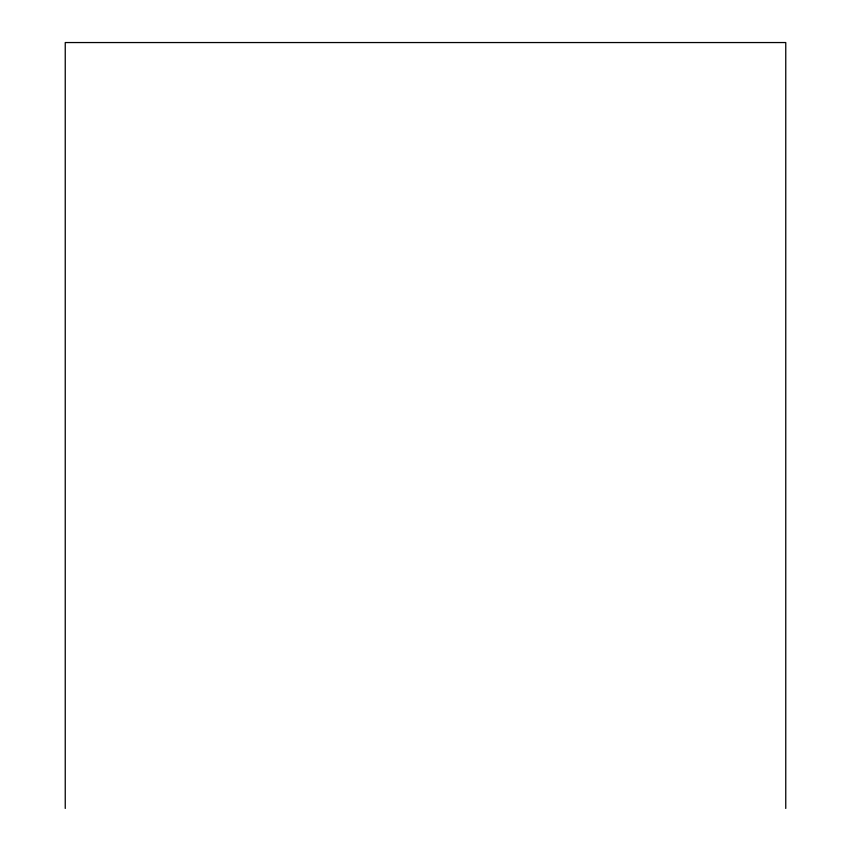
<?xml version="1.0" encoding="UTF-8"?>
<svg xmlns="http://www.w3.org/2000/svg" width="851" height="851" viewBox="0 0 851 851"><rect width="100%" height="100%" fill="white"/><g stroke="black" fill="none" stroke-linecap="round" stroke-linejoin="round"><path stroke-width="1.28" d="M785.76 808.45L785.76 42.55L65.24 42.55L65.24 808.45"/></g></svg>
